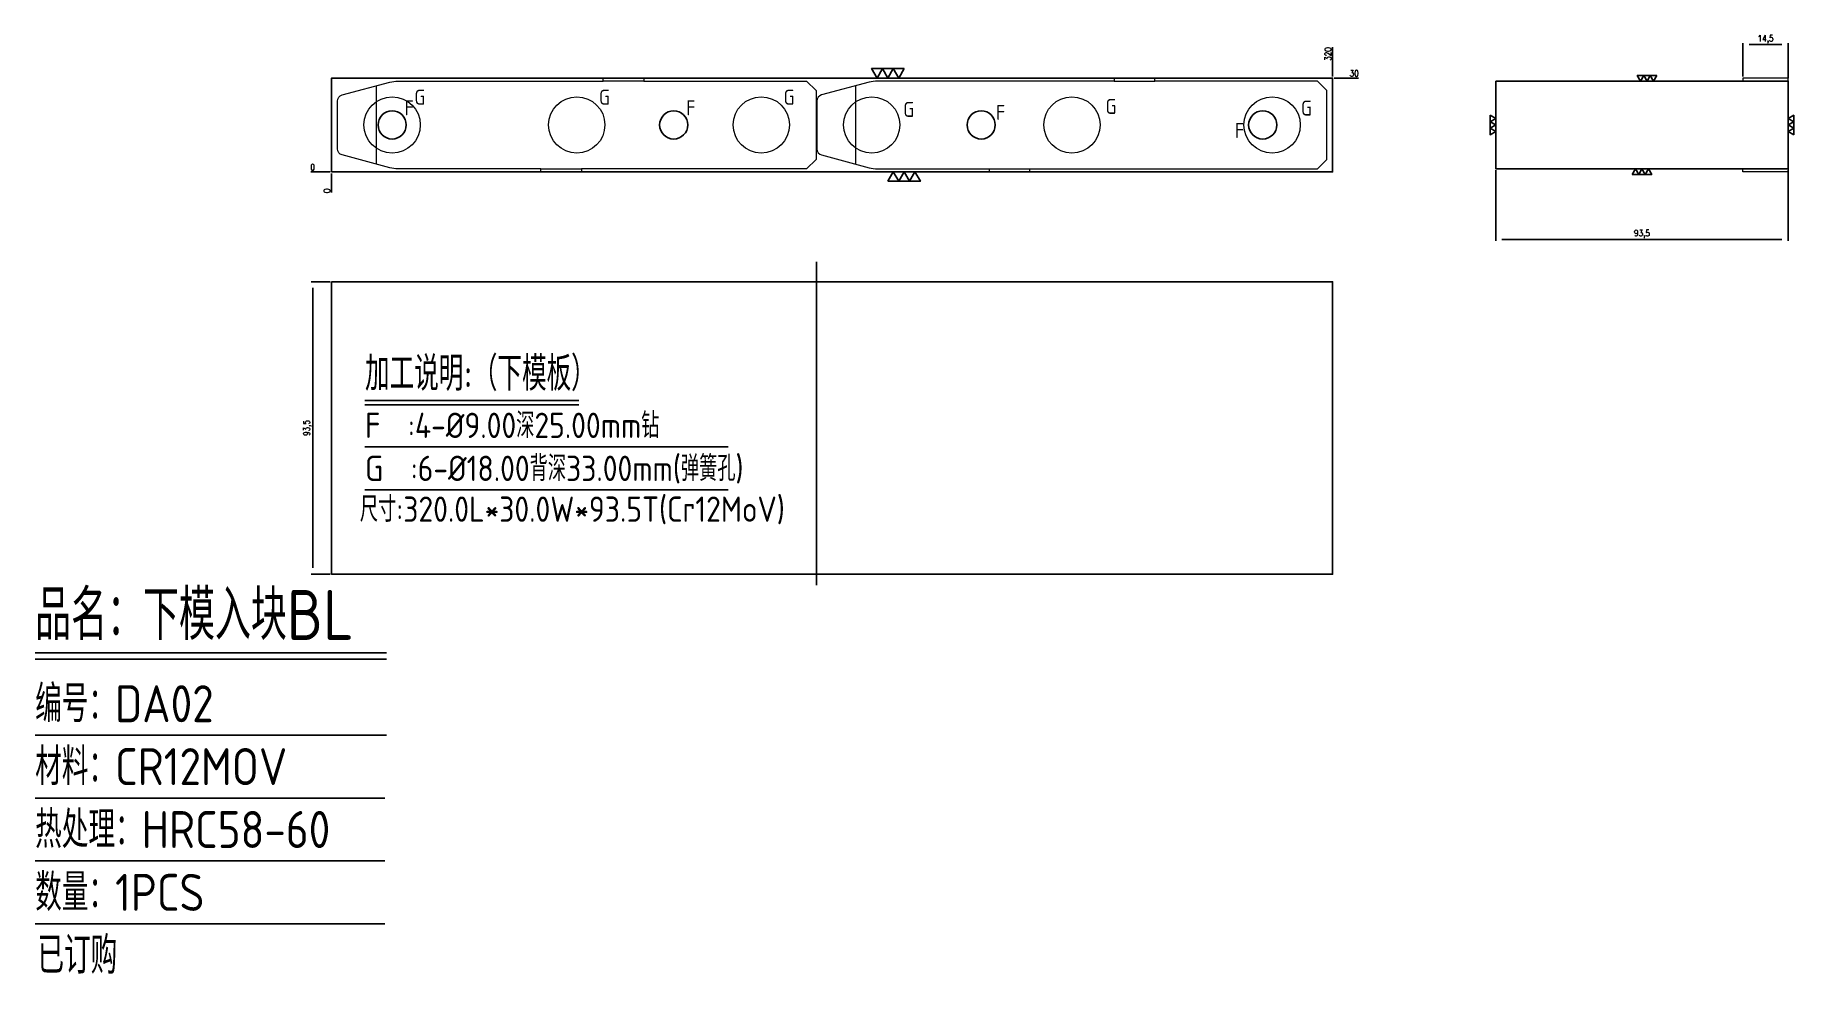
# Model space of a CAD drawing. Header units: millimetres. Extents: x 93257 to 93819, y -7953 to -7653.
import ezdxf
from ezdxf.enums import TextEntityAlignment as Align

# ---------------------------------------------------------------- set-up
doc = ezdxf.new("R2010")
doc.units = ezdxf.units.MM
doc.linetypes.add('DASHED', pattern=[0])
doc.linetypes.add('HIDDEN', pattern=[0])
for name, color, linetype in [('DIE_P', 2, 'Continuous'), ('DIM', 4, 'Continuous'), ('PRESS', 3, 'Continuous'), ('TEXT', 4, 'Continuous')]:
    doc.layers.add(name, color=color, linetype=linetype)
doc.styles.add('gbenor', font='gbenor.shx', dxfattribs={"bigfont": 'gbcbig.shx'})
doc.styles.get("Standard").update_dxf_attribs({"font": 'txt.shx', "width": 0.85, "bigfont": 'ctxt.shx'})
doc.dimstyles.new('T-2-WX', dxfattribs={"dimtxt": 2, "dimasz": 2, "dimexe": 0.5, "dimexo": 0.5, "dimgap": 0.5, "dimtad": 1, "dimtxsty": 'Standard', "dimblk": 'OPEN30', "dimcen": 0, "dimazin": 3, "dimtfac": 1, "dimtmove": 0, "dimatfit": 3, "dimldrblk": 'OPEN30', "dimlwd": -1, "dimlwe": -1})

# ---------------------------------------------------------------- blocks, each defined once
blk = doc.blocks.new('*D7579')
at = {"layer": 'Defpoints', "color": 0}
for p in [(93724.1, -7695.56), (93817.6, -7695.56), (93724.1, -7718.12)]:
    blk.add_point(p, dxfattribs=at)
at = {"layer": 'DIM', "color": 0}
for p, q in [((93724.1, -7696.06), (93724.1, -7718.62)), ((93817.6, -7696.06), (93817.6, -7718.62)), ((93815.6, -7718.12), (93726.1, -7718.12))]:
    blk.add_line(p, q, dxfattribs=at)
at = {"layer": 'DIM', "color": 0, "insert": (93770.85, -7716.43), "char_height": 2, "attachment_point": 5}
blk.add_mtext('93,5', dxfattribs=at)
blk = doc.blocks.new('_Open30')
blk = doc.blocks.new('*D7580')
at = {"layer": 'Defpoints', "color": 0}
for p in [(93817.6, -7655.86), (93803.1, -7666.55), (93817.6, -7667.05)]:
    blk.add_point(p, dxfattribs=at)
at = {"layer": 'DIM', "color": 0}
for p, q in [((93803.1, -7666.05), (93803.1, -7655.36)), ((93805.1, -7655.86), (93815.6, -7655.86)), ((93817.6, -7666.55), (93817.6, -7655.36))]:
    blk.add_line(p, q, dxfattribs=at)
at = {"layer": 'DIM', "color": 0, "insert": (93810.35, -7654.17), "char_height": 2, "attachment_point": 5}
blk.add_mtext('14,5', dxfattribs=at)
blk = doc.blocks.new('*D7581')
at = {"layer": 'Defpoints', "color": 0}
for p in [(93671.98, -7666.55), (93676.98, -7666.55), (93351.98, -7696.55)]:
    blk.add_point(p, dxfattribs=at)
at = {"layer": 'DIM', "color": 0}
blk.add_line((93672.48, -7666.55), (93680.23, -7666.55), dxfattribs=at)
at = {"layer": 'DIM', "color": 0, "insert": (93678.85, -7665.05), "char_height": 2, "attachment_point": 5}
blk.add_mtext('30', dxfattribs=at)
blk = doc.blocks.new('*D7582')
at = {"layer": 'Defpoints', "color": 0}
for p in [(93346.98, -7696.55), (93351.98, -7696.55), (93351.98, -7696.55)]:
    blk.add_point(p, dxfattribs=at)
at = {"layer": 'DIM', "color": 0}
blk.add_line((93351.48, -7696.55), (93345.34, -7696.55), dxfattribs=at)
at = {"layer": 'DIM', "color": 0, "insert": (93345.91, -7695.05), "char_height": 2, "attachment_point": 5}
blk.add_mtext('0', dxfattribs=at)
blk = doc.blocks.new('*D7583')
at = {"layer": 'Defpoints', "color": 0}
for p in [(93351.98, -7696.55), (93351.98, -7696.55), (93351.98, -7701.55)]:
    blk.add_point(p, dxfattribs=at)
at = {"layer": 'DIM', "color": 0}
blk.add_line((93351.98, -7697.05), (93351.98, -7703.19), dxfattribs=at)
at = {"layer": 'DIM', "color": 0, "insert": (93350.48, -7702.62), "char_height": 2, "attachment_point": 5, "rotation": 90}
blk.add_mtext('0', dxfattribs=at)
blk = doc.blocks.new('*D7584')
at = {"layer": 'Defpoints', "color": 0}
for p in [(93671.98, -7661.55), (93671.98, -7666.55), (93351.98, -7696.55)]:
    blk.add_point(p, dxfattribs=at)
at = {"layer": 'DIM', "color": 0}
blk.add_line((93671.98, -7666.05), (93671.98, -7656.68), dxfattribs=at)
at = {"layer": 'DIM', "color": 0, "insert": (93670.48, -7658.87), "char_height": 2, "attachment_point": 5, "rotation": 90}
blk.add_mtext('320', dxfattribs=at)
blk = doc.blocks.new('*D7585')
at = {"layer": 'Defpoints', "color": 0}
for p in [(93351.98, -7731.66), (93345.98, -7825.16), (93351.98, -7825.16)]:
    blk.add_point(p, dxfattribs=at)
at = {"layer": 'DIM', "color": 0}
for p, q in [((93351.48, -7731.66), (93345.48, -7731.66)), ((93345.98, -7733.66), (93345.98, -7823.16)), ((93351.48, -7825.16), (93345.48, -7825.16))]:
    blk.add_line(p, q, dxfattribs=at)
at = {"layer": 'DIM', "color": 0, "insert": (93344.29, -7778.41), "char_height": 2, "attachment_point": 5, "rotation": 90}
blk.add_mtext('93,5', dxfattribs=at)

msp = doc.modelspace()

# ---------------------------------------------------------------- linework, layer by layer
at = {"layer": 'DIE_P', "linetype": 'Continuous', "lineweight": 15}
for p, q in [((93451.829, -7667.554), (93438.829, -7667.554)), ((93418.829, -7695.555), (93431.829, -7695.555))]:
    msp.add_line(p, q, dxfattribs=at)
at = {"layer": 'DIE_P', "lineweight": 15}
for p, q in [((93602.127, -7667.554), (93615.127, -7667.554)), ((93519.581, -7694.069), (93519.581, -7669.041)), ((93562.127, -7695.555), (93575.127, -7695.555))]:
    msp.add_line(p, q, dxfattribs=at)
at = {"layer": 'DIE_P', "color": 1, "linetype": 'Continuous', "lineweight": 15}
for points in [[(93418.829, -7695.555), (93373.147, -7695.555, -0.0655435), (93370.559, -7695.214), (93355.313, -7691.129, -0.3394543), (93353.83, -7689.197), (93353.83, -7673.912, -0.3394543), (93355.313, -7671.98), (93370.559, -7667.895, -0.0655435), (93373.147, -7667.554), (93438.829, -7667.554), (93438.829, -7666.554), (93451.829, -7666.554), (93451.829, -7667.554), (93503.828, -7667.554), (93506.828, -7670.554), (93506.828, -7692.555), (93503.828, -7695.555), (93431.829, -7695.555), (93431.829, -7696.555), (93418.829, -7696.555)], [(93615.127, -7667.554), (93615.127, -7666.554), (93602.127, -7666.554), (93602.127, -7667.554), (93526.444, -7667.554, 0.0655435), (93523.856, -7667.895), (93508.61, -7671.98, 0.3394543), (93507.128, -7673.912), (93507.128, -7689.197, 0.3394543), (93508.61, -7691.129), (93523.856, -7695.214, 0.0655435), (93526.444, -7695.555), (93562.127, -7695.555), (93562.127, -7696.555), (93575.127, -7696.555), (93575.127, -7695.555), (93667.125, -7695.555), (93670.125, -7692.555), (93670.125, -7670.554), (93667.125, -7667.554)]]:
    msp.add_lwpolyline(points, format="xyb", close=True, dxfattribs=at)
at = {"layer": 'DIE_P', "color": 2}
msp.add_lwpolyline([(93724.098, -7667.554), (93817.598, -7667.554), (93817.598, -7695.555), (93724.098, -7695.555)], close=True, dxfattribs=at)
at = {"layer": 'DIE_P', "color": 4}
for points in [[(93775.596, -7665.754), (93774.557, -7667.554), (93773.518, -7665.754), (93772.479, -7667.554), (93771.439, -7665.754), (93770.4, -7667.554), (93769.361, -7665.754), (93775.596, -7665.754)], [(93722.298, -7678.437), (93724.098, -7679.476), (93722.298, -7680.516), (93724.098, -7681.555), (93722.298, -7682.594), (93724.098, -7683.633), (93722.298, -7684.672), (93722.298, -7678.437)], [(93819.398, -7684.672), (93817.598, -7683.633), (93819.398, -7682.594), (93817.598, -7681.555), (93819.398, -7680.516), (93817.598, -7679.476), (93819.398, -7678.437), (93819.398, -7684.672)], [(93767.731, -7697.355), (93768.77, -7695.555), (93769.809, -7697.355), (93770.848, -7695.555), (93771.887, -7697.355), (93772.927, -7695.555), (93773.966, -7697.355), (93767.731, -7697.355)]]:
    msp.add_lwpolyline(points, close=True, dxfattribs=at)
at = {"layer": 'DIE_P', "linetype": 'Continuous', "lineweight": 15}
for points in [[(93817.598, -7666.554), (93803.098, -7666.554), (93803.098, -7667.554), (93817.598, -7667.554)], [(93817.598, -7696.555), (93803.098, -7696.555), (93803.098, -7695.555), (93817.598, -7695.555)]]:
    msp.add_lwpolyline(points, close=True, dxfattribs=at)
at = {"layer": 'DIE_P', "lineweight": 15}
msp.add_lwpolyline([(93366.283, -7694.069), (93366.283, -7669.041)], dxfattribs=at)
at = {"layer": 'DIE_P', "color": 52, "linetype": 'DASHED', "lineweight": 15, "ltscale": 0.5}
for centre in [(93371.32, -7681.555), (93430.339, -7681.555), (93489.338, -7681.555), (93524.618, -7681.555), (93588.637, -7681.555), (93652.635, -7681.555)]:
    msp.add_circle(centre, 9, dxfattribs=at)
at = {"layer": 'DIE_P', "linetype": 'Continuous'}
for centre in [(93371.33, -7681.555), (93461.33, -7681.555), (93559.628, -7681.555), (93649.628, -7681.555)]:
    msp.add_circle(centre, 4.5, dxfattribs=at)
at = {"layer": 'DIM', "color": 4, "linetype": 'Continuous', "lineweight": 25}
for p, q in [((93257.214, -7850.294), (93369.498, -7850.294)), ((93257.214, -7852.364), (93369.498, -7852.364)), ((93257.214, -7876.605), (93369.498, -7876.605)), ((93257.214, -7896.707), (93369.01, -7896.707)), ((93257.214, -7916.81), (93369.01, -7916.81)), ((93257.214, -7936.912), (93369.01, -7936.912))]:
    msp.add_line(p, q, dxfattribs=at)
at = {"layer": 'PRESS', "color": 4}
msp.add_line((93506.828, -7686.291), (93507.128, -7686.291), dxfattribs=at)
at = {"layer": 'PRESS', "color": 1}
msp.add_line((93506.978, -7725.295), (93506.978, -7828.624), dxfattribs=at)
at = {"layer": 'PRESS', "color": 8, "linetype": 'HIDDEN'}
msp.add_lwpolyline([(93351.978, -7696.555), (93351.978, -7666.555), (93671.978, -7666.555), (93671.978, -7696.555)], close=True, dxfattribs=at)
at = {"layer": 'PRESS', "color": 4}
for points in [[(93534.986, -7663.555), (93533.254, -7666.555), (93531.522, -7663.555), (93529.79, -7666.555), (93528.058, -7663.555), (93526.326, -7666.555), (93524.594, -7663.555), (93534.986, -7663.555)], [(93529.79, -7699.555), (93531.522, -7696.555), (93533.254, -7699.555), (93534.986, -7696.555), (93536.718, -7699.555), (93538.45, -7696.555), (93540.182, -7699.555), (93529.79, -7699.555)]]:
    msp.add_lwpolyline(points, close=True, dxfattribs=at)
at = {"layer": 'PRESS', "color": 2}
msp.add_lwpolyline([(93351.978, -7731.658), (93671.978, -7731.658), (93671.978, -7825.158), (93351.978, -7825.158)], close=True, dxfattribs=at)
at = {"layer": 'TEXT', "color": 3}
for p, q in [((93362.649, -7769.609), (93430.969, -7769.609)), ((93362.649, -7771.024), (93430.969, -7771.024)), ((93362.649, -7784.448), (93478.692, -7784.448)), ((93362.649, -7798.196), (93478.692, -7798.196))]:
    msp.add_line(p, q, dxfattribs=at)

# ---------------------------------------------------------------- texts
at = {"layer": 'DIM', "color": 3, "linetype": 'Continuous', "lineweight": 25, "style": 'gbenor'}
for s, height, p in [('品名：下模入块BL', 15.9637, (93257.214, -7846.155)), ('编号：DA02', 11.825, (93257.214, -7872.466)), ('材料：CR12MOV', 11.825, (93257.214, -7892.568)), ('热处理：HRC58-60', 11.82498, (93257.214, -7912.671)), ('数量：1PCS', 11.825, (93257.214, -7932.773)), ('已订购', 11.825, (93257.934, -7952.876))]:
    msp.add_text(s, height=height, dxfattribs=at).set_placement(p)
at = {"layer": 'TEXT', "color": 4, "style": 'gbenor'}
for s, p in [('F', (93376.803, -7676.082)), ('G', (93380.19, -7672.685)), ('G', (93439.209, -7672.685)), ('F', (93466.803, -7676.082)), ('G', (93498.207, -7672.685)), ('G', (93601.112, -7675.647)), ('G', (93663.612, -7676.161)), ('G', (93536.473, -7676.59)), ('F', (93565.842, -7677.559)), ('F', (93642.214, -7683.329))]:
    msp.add_text(s, height=4.8, dxfattribs=at).set_placement(p, align=Align.MIDDLE_CENTER)
for s, height, p in [('加工说明:（下模板）', 10.9175, (93362.649, -7766.495)), ('F  :4-%%C9.00深25.00mm钻', 8.08704, (93362.649, -7781.618)), ('G  :6-%%C18.00背深33.00mm(弹簧孔)', 8.08704, (93362.649, -7795.366)), ('尺寸:320.0L*30.0W*93.5T(Cr12MoV)', 8.08704, (93360.997, -7808.405))]:
    msp.add_text(s, height=height, dxfattribs=at).set_placement(p)

# ---------------------------------------------------------------- dimensions: what is measured, and where the dimension line sits
at = {"layer": 'DIM', "color": 4}
for feature_location, offset, dtype, origin, picture, middle in [((93671.978, -7666.555), (0, 5), 1, (93351.978, -7696.555), '*D7584', (93670.478, -7658.869)), ((93671.978, -7666.555), (5, 0), 0, (93351.978, -7696.555), '*D7581', (93678.854, -7665.055)), ((93351.977823008, -7696.554750217), (-5, 0), 0, (93351.977823008, -7696.554750217), '*D7582', (93345.911156341, -7695.054750217)), ((93351.977823008, -7696.554750217), (0, -5), 1, (93351.977823008, -7696.554750217), '*D7583', (93350.477823008, -7702.621416884))]:
    dim = msp.add_ordinate_dim(feature_location=feature_location, offset=offset, dtype=dtype, origin=origin, dimstyle='T-2-WX', dxfattribs=at)
    dim.commit()
    dim.dimension.update_dxf_attribs({"geometry": picture, "text_midpoint": middle})
dim = msp.add_linear_dim(base=(93817.598, -7655.861), p1=(93803.098, -7666.554), p2=(93817.598, -7667.054), dimstyle='T-2-WX', dxfattribs=at)
dim.commit()
dim.dimension.update_dxf_attribs({"geometry": '*D7580', "text_midpoint": (93810.348, -7654.17)})
dim = msp.add_linear_dim(base=(93724.098, -7718.119), p1=(93817.598, -7695.555), p2=(93724.098, -7695.555), dimstyle='T-2-WX', dxfattribs=at)
dim.commit()
dim.dimension.update_dxf_attribs({"geometry": '*D7579', "text_midpoint": (93770.848, -7718.119), "dimtype": 160})
dim = msp.add_linear_dim(base=(93345.978, -7825.158), p1=(93351.978, -7731.658), p2=(93351.978, -7825.158), angle=90, dimstyle='T-2-WX', dxfattribs=at)
dim.commit()
dim.dimension.update_dxf_attribs({"geometry": '*D7585', "text_midpoint": (93344.287, -7778.408)})

doc.saveas('drawing.dxf')
